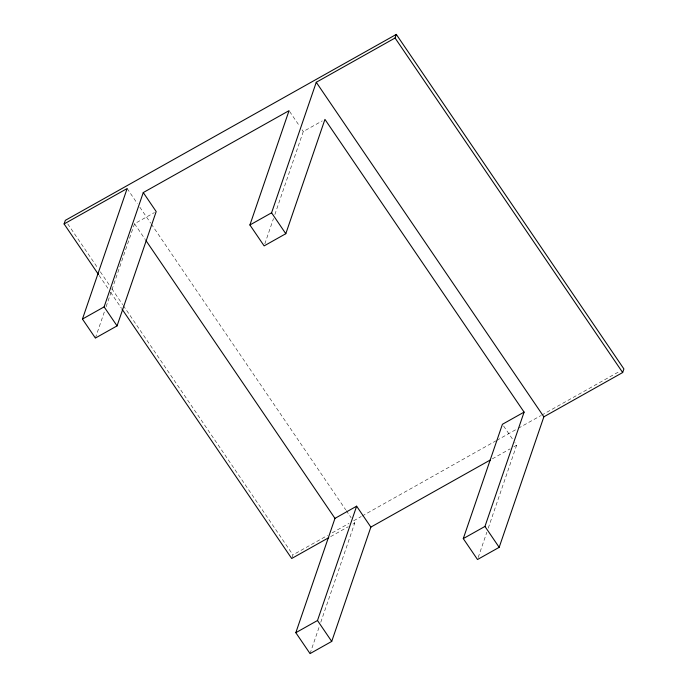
<?xml version="1.0" encoding="UTF-8"?>
<svg xmlns="http://www.w3.org/2000/svg" width="688" height="688" viewBox="0 0 688 688"><rect width="100%" height="100%" fill="white"/><g stroke="black" fill="none" stroke-linecap="round" stroke-linejoin="round"><path stroke-width="0.52" stroke-dasharray="3.44 2.58" d="M95.383 338.066L104.739 310.752M106.124 306.71L134.521 223.746L154.387 212.583M264.828 243.862L273.489 218.569M274.873 214.527L303.27 131.563L322.233 120.907M292.004 557.59L292.933 554.889L327.522 535.453M310.047 653.6L319.06 627.293M320.789 622.236L354.741 523.069L353.529 521.298M478.194 557.495L486.855 532.202M488.248 528.152L516.645 445.196L514.873 442.582M332.201 532.83L349.022 523.37M353.701 520.747L361.183 516.542M362.112 516.017L495.816 440.905M496.745 440.38L517.316 428.822M518.253 428.297L540.691 415.69M541.628 415.165L620.163 371.038M330.636 536.614L348.248 526.716M352.884 524.11L354.741 523.069M492.35 458.844L510.109 448.868M513.841 446.77L516.645 445.196M289.639 111.525L299.719 126.334M302.092 129.817L303.27 131.563M503.607 426.027L512.5 439.09M127.142 188.538L137.402 203.622M139.819 207.165L150.689 223.144M151.291 224.03L345.686 509.765M346.288 510.651L351.121 517.746M134.521 223.746L145.392 239.716M67.742 223.901L97.928 268.268M100.345 271.82L109.401 285.133M111.817 288.676L122.688 304.655M123.29 305.541L292.933 554.889M99.115 275.424L108.171 288.728M110.587 292.28L121.449 308.25"/><path stroke-width="1.03" d="M98.513 274.538L64.096 223.953L65.334 220.349L396.305 34.4L623.904 368.94L622.666 372.535L543.864 416.816L499.178 547.338L477.506 559.516L463.282 538.609L502.421 424.281L524.093 412.112L324.942 119.385L285.804 233.714L264.132 245.891L249.907 224.976L289.046 110.656L143.267 192.563L104.12 306.882L82.448 319.06L95.383 338.066L117.055 325.897L156.193 211.569L143.267 192.563M82.448 319.06L127.142 188.538L64.096 223.953M249.907 224.976L271.579 212.807L316.265 82.276L395.067 38.003L396.305 34.4M295.823 632.693L334.97 518.365L356.633 506.187L370.858 527.103L331.719 641.422L310.047 653.6L295.823 632.693L317.495 620.516L356.633 506.187M463.282 538.609L484.954 526.432L524.093 412.112M328.778 537.655L291.695 558.493L122.051 309.144M370.858 527.103L490.484 459.894M395.067 38.003L622.666 372.535M316.265 82.276L543.864 416.816M271.579 212.807L285.804 233.714M484.954 526.432L499.178 547.338M145.994 240.602L334.97 518.365M104.12 306.882L117.055 325.897M317.495 620.516L331.719 641.422"/></g></svg>
